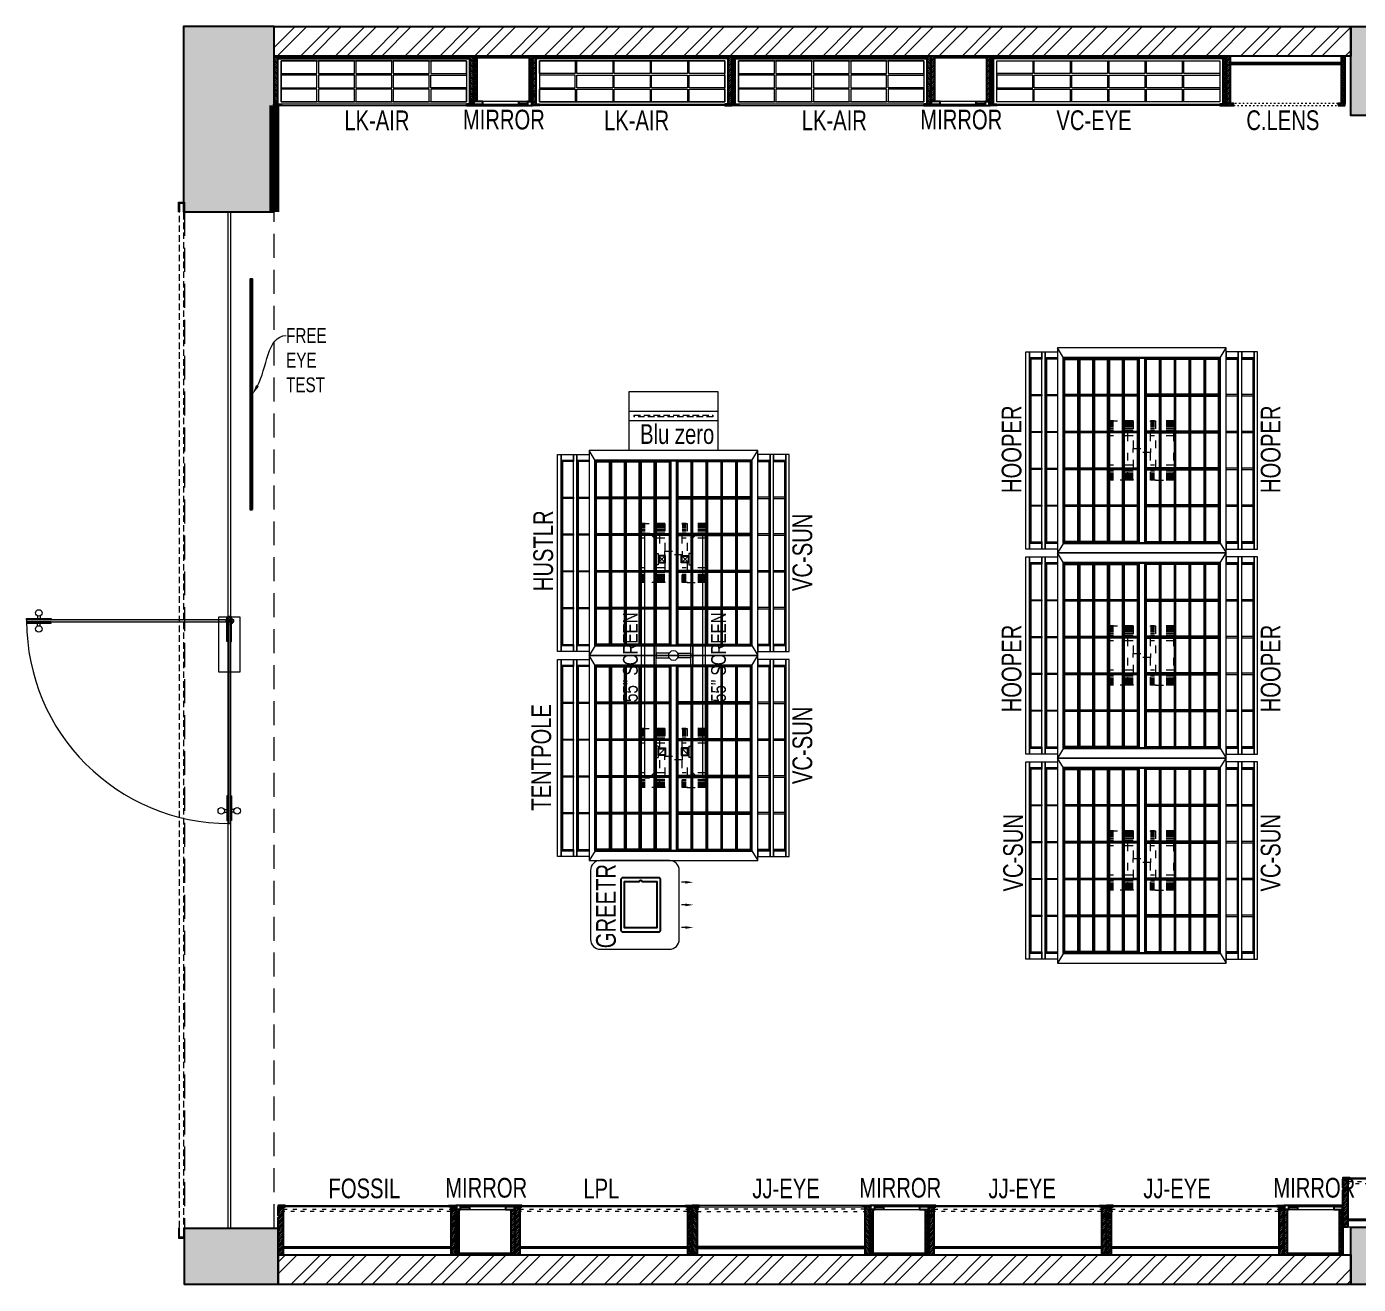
# Model space of a CAD drawing. Header units: feet. Extents: x 9573997 to 9587343, y -6771889 to -6765509.
# Drawn here: x 9573997 to 9580752, y -6771889 to -6765509 of the extents above; entities that cross this region are included whole.
import ezdxf
from ezdxf import colors
from ezdxf.entities.mleader import LeaderData, LeaderLine
from ezdxf.math import Vec2, Vec3

# ---------------------------------------------------------------- set-up
doc = ezdxf.new("R2010")
doc.units = ezdxf.units.FT
doc.header["$LTSCALE"] = 33
doc.header["$MEASUREMENT"] = 0
for name, pattern in [('ACAD_ISO03W100', [30, 12, -18]), ('D10_DASHED', [0.75, 0.5, -0.25]), ('DASHDOT2', [0.5, 0.25, -0.125, 0, -0.125]), ('HIDDEN', [9.525, 6.35, -3.175]), ('HIDDENX2', [0.75, 0.5, -0.25])]:
    doc.linetypes.add(name, pattern=pattern)
for name, color, linetype, lineweight in [('A-Glazing', 4, 'Continuous', 20), ('A-shutter', 8, 'Continuous', 18), ('A-WALL HATCH', 251, 'Continuous', 5), ('beam', 90, 'Continuous', 9), ('column hatch', 5, 'Continuous', 0), ('Glazing', 141, 'Continuous', 15), ('HIDDEN LINE', 177, 'Continuous', 0), ('LENS-DIM', 252, 'Continuous', 5), ('LENS-FURNITURE', 13, 'Continuous', 9), ('LENS-TEXT', 31, 'Continuous', 5), ('LENS_DIMENSION', 193, 'Continuous', 0), ('LENS_TEXT', 31, 'Continuous', 5), ('LK-EQPMT', 3, 'Continuous', 18), ('LK-FF&E FLOOR', 1, 'Continuous', 9), ('LK-FF&E WALL', 1, 'Continuous', 9), ('LK-IT', 3, 'Continuous', 18), ('LK-MIRROR', 133, 'Continuous', 13), ('LN-ELEVATION-1', 81, 'Continuous', 25), ('LN-ELEVATION-2', 103, 'Continuous', 20), ('LN-ELEVATION-3', 125, 'Continuous', 18), ('LN-ELEVATION-4', 145, 'Continuous', 13), ('LN-ELEVATION-5', 167, 'Continuous', 5), ('LN-HATCH', 251, 'Continuous', 0), ('PLANO-TXT', 252, 'Continuous', 5), ('rolling shutter', 1, 'Continuous', 5)]:
    doc.layers.add(name, color=color, linetype=linetype, lineweight=lineweight)
doc.layers.add('A-WALL', color=1, linetype='Continuous')
doc.layers.add('column', color=10, linetype='Continuous')
doc.styles.add('LK TXT', font='GILC____.TTF', dxfattribs={"height": 100})
doc.styles.get("Standard").update_dxf_attribs({"font": 'GILC____.TTF'})
pattern_1 = [(45, (4208834.247, 1706614.74), (-4.4901280605, 4.4901280605), [])]
pattern_2 = [(45, (4209134.247, 1706614.74), (-4.4901280605, 4.4901280605), [])]
pattern_3 = [(45, (7858558.917, 3503823.203), (-4.4901280605, 4.4901280605), [])]
pattern_4 = [(45, (3990327.2935, 1709214.6916), (-4.4901280605, 4.4901280605), [])]
pattern_5 = [(45, (7858054.0837, 3504049.203), (-4.4901280605, 4.4901280605), [])]

# ---------------------------------------------------------------- blocks, each defined once
blk = doc.blocks.new('*U48')
at = {"layer": 'A-shutter', "color": 5, "ltscale": 10}
for points in [[(41037660.4, -1561539.2), (41037660.4, -1561544.2), (41037615.4, -1561544.2), (41037615.4, -1561564.2), (41037660.4, -1561564.2), (41037660.4, -1561569.2), (41037610.4, -1561569.2), (41037610.4, -1561539.2)], [(41042815.4, -1561539.2), (41042815.4, -1561544.2), (41042860.4, -1561544.2), (41042860.4, -1561564.2), (41042815.4, -1561564.2), (41042815.4, -1561569.2), (41042865.4, -1561569.2), (41042865.4, -1561539.2)]]:
    blk.add_lwpolyline(points, close=True, dxfattribs=at)
at = {"layer": 'A-shutter', "color": 5, "linetype": 'HIDDENX2', "ltscale": 2}
blk.add_lwpolyline([(41037615.4, -1561544.2), (41037615.4, -1561564.2), (41042860.4, -1561564.2), (41042860.4, -1561544.2)], close=True, dxfattribs=at)
blk = doc.blocks.new('A$Cc8652d2b')
at = {"layer": 'A-WALL HATCH'}
h = blk.add_hatch(dxfattribs=at)
h.set_pattern_fill('ANSI32', color=256, scale=333)
h.set_pattern_definition([(45, (-4178442.68, 5460832.99), (-88.2999593, 88.2999593), []), (45, (-4178383.82, 5460832.99), (-88.2999593, 88.2999593), [])])
h.paths.add_polyline_path([(-12070, 150), (-6630, 150), (-6630, 0), (-12070, 0)])
h.paths.add_polyline_path([(-5980, 150), (-520, 150), (-520, 0), (-5980, 0)])
h.paths.add_polyline_path([(-150, 290), (0, 290), (0, 5960), (-150, 5960)])
h.paths.add_polyline_path([(-530, 6380), (-5990, 6380), (-5990, 6230), (-530, 6230)])
h.paths.add_polyline_path([(-6630, 6230), (-12090, 6230), (-12090, 6380), (-6630, 6380)])
at = {"layer": 'column hatch'}
h = blk.add_hatch(color=251, dxfattribs=at)
h.dxf.hatch_style = 1
h.paths.add_polyline_path([(-12090, 6380), (-12550, 6380), (-12550, 5440), (-12090, 5440)])
h.paths.add_polyline_path([(-12545, 285), (-12070, 285), (-12070, 0), (-12545, 0)])
h.paths.add_polyline_path([(-6630, 6380), (-5990, 6380), (-5990, 5930), (-6630, 5930)])
h.paths.add_polyline_path([(-6630, 290), (-5980, 290), (-5980, 0), (-6630, 0)])
h.paths.add_polyline_path([(-530, 6380), (0, 6380), (0, 5960), (-530, 5960)])
h.paths.add_polyline_path([(-520, 290), (0, 290), (0, 0), (-520, 0)])
at = {"layer": 'A-WALL'}
for points in [[(-6630, 6230), (-12090, 6230), (-12090, 6380), (-6630, 6380)], [(-12070, 150), (-6630, 150), (-6630, 0), (-12070, 0)]]:
    blk.add_lwpolyline(points, close=True, dxfattribs=at)
at = {"layer": 'beam', "linetype": 'HIDDEN', "ltscale": 0.58}
blk.add_lwpolyline([(-12090, 5440), (-12545, 5440), (-12545, 285), (-12090, 285)], close=True, dxfattribs=at)
at = {"layer": 'column'}
for points in [[(-12090, 6380), (-12550, 6380), (-12550, 5440), (-12090, 5440)], [(-6630, 6380), (-5990, 6380), (-5990, 5930), (-6630, 5930)], [(-12545, 285), (-12070, 285), (-12070, 0), (-12545, 0)], [(-6630, 290), (-5980, 290), (-5980, 0), (-6630, 0)]]:
    blk.add_lwpolyline(points, close=True, dxfattribs=at)
at = {"layer": 'rolling shutter', "color": 2, "xscale": -1, "rotation": 269.9999999999481}
blk.add_blockref('*U48', (1548994.2, -41037375.4), dxfattribs=at)
blk = doc.blocks.new('MIRROR')
at = {"layer": 'LN-HATCH', "ltscale": 0.5}
h = blk.add_hatch(dxfattribs=at)
h.set_pattern_fill('ANSI31', color=256, scale=2)
h.set_pattern_definition([(45, (4060433.7416, 1708720.787), (-4.4901280605, 4.4901280605), [])])
h.paths.add_polyline_path([(212.9, 101.3), (230.9, 101.3), (230.9, -127.7), (212.9, -127.7)])
h.paths.add_polyline_path([(230.9, 95.3), (494.9, 95.3), (494.9, 101.3), (230.9, 101.3)])
h.paths.add_polyline_path([(512.9, 101.3), (494.9, 101.3), (494.9, -127.7), (512.9, -127.7)])
at = {"layer": 'Defpoints'}
blk.add_lwpolyline([(512.9, 101.3), (212.9, 101.3), (212.9, -148.7), (512.9, -148.7)], close=True, dxfattribs=at)
at = {"layer": 'LN-ELEVATION-1'}
for points in [[(212.9, 101.3), (230.9, 101.3), (230.9, -127.7), (212.9, -127.7)], [(230.9, 95.3), (494.9, 95.3), (494.9, 101.3), (230.9, 101.3)], [(512.9, 101.3), (494.9, 101.3), (494.9, -127.7), (512.9, -127.7)], [(259.9, -141.7), (259.9, -127.7), (214.9, -127.7), (214.9, -148.7), (223.9, -148.7), (223.9, -147.2), (216.4, -147.2), (216.4, -141.7)], [(442.9, -141.7), (442.9, -127.7), (487.9, -127.7), (487.9, -148.7), (478.9, -148.7), (478.9, -147.2), (486.4, -147.2), (486.4, -141.7)], [(504.9, -148.7), (504.9, -147.2), (509.4, -147.2), (509.4, -129.2), (487.9, -129.2), (487.9, -127.7), (510.9, -127.7), (510.9, -148.7)]]:
    blk.add_lwpolyline(points, close=True, dxfattribs=at)
at = {"layer": 'LN-ELEVATION-2'}
blk.add_lwpolyline([(259.9, -141.7), (442.9, -141.7), (442.9, -127.7), (259.9, -127.7)], close=True, dxfattribs=at)
at = {"layer": 'LN-ELEVATION-2', "color": 4, "lineweight": 0}
blk.add_lwpolyline([(216.4, -141.7), (486.4, -141.7), (486.4, -147.2), (216.4, -147.2)], close=True, dxfattribs=at)
at = {"layer": 'LN-ELEVATION-4', "ltscale": 0.5}
blk.add_line((478.9, -148.7), (223.9, -148.7), dxfattribs=at)
blk = doc.blocks.new('JJ SH 900')
at = {"layer": 'LN-HATCH', "ltscale": 0.5}
h = blk.add_hatch(dxfattribs=at)
h.set_pattern_fill('ANSI31', color=256, scale=50)
h.paths.add_polyline_path([(-911.8, 0), (-911.8, -190), (-905.8, -190), (-905.8, -200), (-911.8, -200), (-911.8, -244), (-886.8, -244), (-886.8, 0)])
h = blk.add_hatch(dxfattribs=at)
h.set_pattern_fill('ANSI31', color=256, scale=2)
h.set_pattern_definition(pattern_1)
h.paths.add_polyline_path([(-11.8, 0), (-11.8, -190), (-17.8, -190), (-17.8, -200), (-11.8, -200), (-11.8, -244), (-36.8, -244), (-36.8, 0)])
h = blk.add_hatch(dxfattribs=at)
h.set_pattern_fill('ANSI31', color=256, scale=2)
h.set_pattern_definition(pattern_2)
h.paths.add_polyline_path([(-36.8, -40), (-886.8, -40), (-886.8, -34), (-36.8, -34)])
h = blk.add_hatch(dxfattribs=at)
h.set_pattern_fill('ANSI31', color=256, scale=2)
h.set_pattern_definition(pattern_2)
h.paths.add_polyline_path([(-876.8, -244), (-876.8, -250), (-911.8, -250), (-911.8, -244)])
h = blk.add_hatch(dxfattribs=at)
h.set_pattern_fill('ANSI31', color=256, scale=2)
h.set_pattern_definition(pattern_1)
h.paths.add_polyline_path([(-46.8, -244), (-46.8, -250), (-11.8, -250), (-11.8, -244)])
at = {"layer": 'LN-ELEVATION-1', "ltscale": 0.5}
for points in [[(-911.8, 0), (-911.8, -190), (-905.8, -190), (-905.8, -200), (-911.8, -200), (-911.8, -244), (-886.8, -244), (-886.8, 0)], [(-11.8, 0), (-11.8, -190), (-17.8, -190), (-17.8, -200), (-11.8, -200), (-11.8, -244), (-36.8, -244), (-36.8, 0)], [(-36.8, -40), (-886.8, -40), (-886.8, -34), (-36.8, -34)], [(-876.8, -244), (-876.8, -250), (-911.8, -250), (-911.8, -244)], [(-46.8, -244), (-46.8, -250), (-11.8, -250), (-11.8, -244)]]:
    blk.add_lwpolyline(points, close=True, dxfattribs=at)
at = {"layer": 'LN-ELEVATION-3', "ltscale": 0.5}
for p, q in [((-886.8, 0), (-36.8, 0)), ((-876.8, -244), (-46.8, -244)), ((-46.8, -250), (-876.8, -250))]:
    blk.add_line(p, q, dxfattribs=at)
at = {"layer": 'LN-ELEVATION-4', "linetype": 'ACAD_ISO03W100', "ltscale": 0.05}
blk.add_lwpolyline([(-886.8, -220), (-36.8, -220), (-36.8, -232), (-886.8, -232)], close=True, dxfattribs=at)
blk = doc.blocks.new('VC HD 1010')
at = {"layer": 'LN-HATCH', "ltscale": 0.5}
h = blk.add_hatch(dxfattribs=at)
h.set_pattern_fill('ANSI31', color=256, scale=2)
h.set_pattern_definition([(45, (3761554.586, 1795022.936), (-4.490128061, 4.490128061), [])])
h.paths.add_polyline_path([(-505.2, 24), (-505.2, -166), (-499.2, -166), (-499.2, -176), (-505.2, -176), (-505.2, -220), (-487.2, -220), (-487.2, 24)])
h = blk.add_hatch(dxfattribs=at)
h.set_pattern_fill('ANSI31', color=256, scale=2)
h.set_pattern_definition(pattern_3)
h.paths.add_polyline_path([(504.8, 24), (504.8, -166), (498.8, -166), (498.8, -176), (504.8, -176), (504.8, -220), (486.8, -220), (486.8, 24)])
h = blk.add_hatch(dxfattribs=at)
h.set_pattern_fill('ANSI31', color=256, scale=2)
h.set_pattern_definition([(45, (7858741.917, 3503823.203), (-4.4901280605, 4.4901280605), [])])
h.paths.add_polyline_path([(-470.2, -220), (-470.2, -226), (-505.2, -226), (-505.2, -220)])
h = blk.add_hatch(dxfattribs=at)
h.set_pattern_fill('ANSI31', color=256, scale=2)
h.set_pattern_definition(pattern_3)
h.paths.add_polyline_path([(476.8, -220), (476.8, -226), (511.8, -226), (511.8, -220)])
at = {"layer": 'LN-ELEVATION-1', "ltscale": 0.5}
for points in [[(-505.2, 24), (-505.2, -166), (-499.2, -166), (-499.2, -176), (-505.2, -176), (-505.2, -220), (-487.2, -220), (-487.2, 24)], [(486.8, 12), (-487.2, 12), (-487.2, 18), (486.8, 18)], [(504.8, 24), (504.8, -166), (498.8, -166), (498.8, -176), (504.8, -176), (504.8, -220), (486.8, -220), (486.8, 24)], [(-470.2, -220), (-470.2, -226), (-505.2, -226), (-505.2, -220)], [(469.8, -220), (469.8, -226), (504.8, -226), (504.8, -220)]]:
    blk.add_lwpolyline(points, close=True, dxfattribs=at)
at = {"layer": 'LN-ELEVATION-2', "ltscale": 0.5}
blk.add_lwpolyline([(470.2, 0), (-470.2, 0), (-470.2, -208), (470.2, -208)], close=True, dxfattribs=at)
at = {"layer": 'LN-ELEVATION-3', "ltscale": 0.5}
for p, q in [((-487.2, 24), (486.8, 24)), ((-470.2, -220), (469.8, -220)), ((469.8, -226), (-470.2, -226))]:
    blk.add_line(p, q, dxfattribs=at)
for points in [[(-470.2, 0), (-288.5, 0), (-288.5, -64), (-470.2, -64)], [(-280.5, 0), (-98.8, 0), (-98.8, -64), (-280.5, -64)], [(-90.8, 0), (90.8, 0), (90.8, -64), (-90.8, -64)], [(98.8, 0), (280.5, 0), (280.5, -64), (98.8, -64)], [(288.5, 0), (470.2, 0), (470.2, -64), (288.5, -64)], [(-470.2, -136), (-288.5, -136), (-288.5, -72), (-470.2, -72)], [(-280.5, -72), (-98.8, -72), (-98.8, -136), (-280.5, -136)], [(-90.8, -72), (90.8, -72), (90.8, -136), (-90.8, -136)], [(98.8, -72), (280.5, -72), (280.5, -136), (98.8, -136)], [(288.5, -72), (470.2, -72), (470.2, -136), (288.5, -136)], [(-470.2, -144), (-288.5, -144), (-288.5, -208), (-470.2, -208)], [(-280.5, -144), (-98.8, -144), (-98.8, -208), (-280.5, -208)], [(-90.8, -144), (90.8, -144), (90.8, -208), (-90.8, -208)], [(98.8, -144), (280.5, -144), (280.5, -208), (98.8, -208)], [(288.5, -144), (470.2, -144), (470.2, -208), (288.5, -208)]]:
    blk.add_lwpolyline(points, close=True, dxfattribs=at)
blk = doc.blocks.new('CLENS 600')
at = {"layer": 'LN-HATCH', "ltscale": 0.5}
h = blk.add_hatch(dxfattribs=at)
h.set_pattern_fill('ANSI31', color=256, scale=2)
h.set_pattern_definition(pattern_4)
h.paths.add_polyline_path([(-600, 0), (-582, 0), (-582, -240), (-600, -240)])
h = blk.add_hatch(dxfattribs=at)
h.set_pattern_fill('ANSI31', color=256, scale=2)
h.set_pattern_definition([(45, (3975657.573, 1709214.6916), (-4.490128061, 4.490128061), [])])
h.paths.add_polyline_path([(-18, 0), (0, 0), (0, -240), (-18, -240)])
h = blk.add_hatch(dxfattribs=at)
h.set_pattern_fill('ANSI31', color=256, scale=2)
h.set_pattern_definition([(45, (3990252.2935, 1709214.6916), (-4.4901280605, 4.4901280605), [])])
h.paths.add_polyline_path([(-582, -40), (-18, -40), (-18, -34), (-582, -34)])
h = blk.add_hatch(dxfattribs=at)
h.set_pattern_fill('ANSI31', color=256, scale=2)
h.set_pattern_definition(pattern_4)
h.paths.add_polyline_path([(-600, -250), (-565, -250), (-565, -240), (-600, -240)])
h = blk.add_hatch(dxfattribs=at)
h.set_pattern_fill('ANSI31', color=256, scale=2)
h.set_pattern_definition([(45, (3990177.2935, 1709214.6916), (-4.4901280605, 4.4901280605), [])])
h.paths.add_polyline_path([(-35, -250), (0, -250), (0, -240), (-35, -240)])
at = {"layer": 'HIDDEN LINE', "linetype": 'ACAD_ISO03W100', "ltscale": 0.02}
for p, q in [((-35, -240), (-565, -240)), ((-565, -250), (-35, -250))]:
    blk.add_line(p, q, dxfattribs=at)
at = {"layer": 'LN-ELEVATION-1', "ltscale": 0.5}
for points in [[(-600, 0), (-582, 0), (-582, -240), (-600, -240)], [(-18, 0), (0, 0), (0, -240), (-18, -240)], [(-582, -40), (-18, -40), (-18, -34), (-582, -34)], [(-600, -250), (-565, -250), (-565, -240), (-600, -240)], [(-35, -250), (0, -250), (0, -240), (-35, -240)]]:
    blk.add_lwpolyline(points, close=True, dxfattribs=at)
at = {"layer": 'LN-ELEVATION-4'}
blk.add_line((-18, 0), (-582, 0), dxfattribs=at)
blk = doc.blocks.new('ffgd')
at = {"layer": 'LN-ELEVATION-4', "linetype": 'ACAD_ISO03W100', "ltscale": 0.1}
blk.add_lwpolyline([(0, 47.3), (0, -41.5), (-20, -41.5), (-20, 47.3)], close=True, dxfattribs=at)
at = {"layer": 'LN-ELEVATION-5', "linetype": 'ACAD_ISO03W100', "ltscale": 0.1}
for p, q in [((-159.9, 165.7), (-159.9, 47.3)), ((-159.7, 165.7), (-159.7, 47.3)), ((-159.4, 165.7), (-159.4, 47.3)), ((-159, 165.7), (-159, 47.3)), ((-158.5, 165.7), (-158.5, 47.3)), ((-157.9, 165.7), (-157.9, 47.3)), ((-157.1, 165.7), (-157.1, 47.3)), ((-156.1, 165.7), (-156.1, 47.3)), ((-154.1, 165.7), (-154.1, 47.3)), ((-151.1, 165.7), (-151.1, 47.3)), ((-146.1, 165.7), (-146.1, 47.3)), ((-141.1, 165.7), (-141.1, 47.3)), ((-135.1, 165.7), (-135.1, 47.3)), ((-128.1, 165.7), (-128.1, 47.3)), ((-120.1, 165.7), (-120.1, 47.3)), ((-111.1, 165.7), (-111.1, 47.3)), ((-102.1, 165.7), (-102.1, 47.3)), ((-85, 165.7), (-85, 47.3)), ((65, 165.7), (65, 47.3)), ((82.1, 165.7), (82.1, 47.3)), ((91.1, 165.7), (91.1, 47.3)), ((100.1, 165.7), (100.1, 47.3)), ((108.1, 165.7), (108.1, 47.3)), ((115.1, 165.7), (115.1, 47.3)), ((121.1, 165.7), (121.1, 47.3)), ((126.1, 165.7), (126.1, 47.3)), ((131.1, 165.7), (131.1, 47.3)), ((134.1, 165.7), (134.1, 47.3)), ((136.1, 165.7), (136.1, 47.3)), ((137.1, 165.7), (137.1, 47.3)), ((137.9, 165.7), (137.9, 47.3)), ((138.5, 165.7), (138.5, 47.3)), ((139, 165.7), (139, 47.3)), ((139.4, 165.7), (139.4, 47.3)), ((139.7, 165.7), (139.7, 47.3)), ((139.9, 165.7), (139.9, 47.3)), ((-159.9, -41.5), (-159.9, -159.9)), ((-159.7, -41.5), (-159.7, -159.9)), ((-159.4, -41.5), (-159.4, -159.9)), ((-159, -41.5), (-159, -159.9)), ((-158.5, -41.5), (-158.5, -159.9)), ((-157.9, -41.5), (-157.9, -159.9)), ((-157.1, -41.5), (-157.1, -159.9)), ((-156.1, -41.5), (-156.1, -159.9)), ((-154.1, -41.5), (-154.1, -159.9)), ((-151.1, -41.5), (-151.1, -159.9)), ((-146.1, -41.5), (-146.1, -159.9)), ((-141.1, -41.5), (-141.1, -159.9)), ((-135.1, -41.5), (-135.1, -159.9)), ((-128.1, -41.5), (-128.1, -159.9)), ((-120.1, -41.5), (-120.1, -159.9)), ((-111.1, -41.5), (-111.1, -159.9)), ((-102.1, -41.5), (-102.1, -159.9)), ((-85, -41.5), (-85, -159.9)), ((65, -41.5), (65, -159.9)), ((82.1, -41.5), (82.1, -159.9)), ((91.1, -41.5), (91.1, -159.9)), ((100.1, -41.5), (100.1, -159.9)), ((108.1, -41.5), (108.1, -159.9)), ((115.1, -41.5), (115.1, -159.9)), ((121.1, -41.5), (121.1, -159.9)), ((126.1, -41.5), (126.1, -159.9)), ((131.1, -41.5), (131.1, -159.9)), ((134.1, -41.5), (134.1, -159.9)), ((136.1, -41.5), (136.1, -159.9)), ((137.1, -41.5), (137.1, -159.9)), ((137.9, -41.5), (137.9, -159.9)), ((138.5, -41.5), (138.5, -159.9)), ((139, -41.5), (139, -159.9)), ((139.4, -41.5), (139.4, -159.9)), ((139.7, -41.5), (139.7, -159.9)), ((139.9, -41.5), (139.9, -159.9))]:
    blk.add_line(p, q, dxfattribs=at)
for points in [[(140, 73), (140, 165.7), (-160, 165.7), (-160, 73)], [(140, -67.1), (140, -159.9), (-160, -159.9), (-160, -67.1)]]:
    blk.add_lwpolyline(points, dxfattribs=at)
for points in [[(140, 73), (140, 47.3), (-160, 47.3), (-160, 73)], [(140, -41.5), (140, -67.1), (-160, -67.1), (-160, -41.5)]]:
    blk.add_lwpolyline(points, close=True, dxfattribs=at)
blk = doc.blocks.new('EURO 1040 x 1175')
at = {"layer": 'LN-ELEVATION-1'}
for points in [[(-470, -327.4), (470, -327.4), (470, 467.6), (-470, 467.6)], [(-470, 85.1), (470, 85.1), (470, 467.6), (-470, 467.6)], [(-283.2, 85.1), (-277.2, 85.1), (-277.2, 467.6), (-283.2, 467.6)], [(-96.4, 85.1), (-90.4, 85.1), (-90.4, 467.6), (-96.4, 467.6)], [(90.4, 85.1), (96.4, 85.1), (96.4, 467.6), (90.4, 467.6)], [(277.2, 85.1), (283.2, 85.1), (283.2, 467.6), (277.2, 467.6)], [(-470, 386.6), (-283.2, 386.6), (-283.2, 392.6), (-470, 392.6)], [(-277.2, 386.6), (-96.4, 386.6), (-96.4, 392.6), (-277.2, 392.6)], [(-90.4, 386.6), (90.4, 386.6), (90.4, 392.6), (-90.4, 392.6)], [(96.4, 386.6), (277.2, 386.6), (277.2, 392.6), (96.4, 392.6)], [(283.2, 386.6), (470, 386.6), (470, 392.6), (283.2, 392.6)], [(-470, 311.2), (-283.2, 311.2), (-283.2, 317.2), (-470, 317.2)], [(-277.2, 311.2), (-96.4, 311.2), (-96.4, 317.2), (-277.2, 317.2)], [(-90.4, 311.2), (90.4, 311.2), (90.4, 317.2), (-90.4, 317.2)], [(96.4, 311.2), (277.2, 311.2), (277.2, 317.2), (96.4, 317.2)], [(283.2, 311.2), (470, 311.2), (470, 317.2), (283.2, 317.2)], [(-470, 235.8), (-283.2, 235.8), (-283.2, 241.8), (-470, 241.8)], [(-277.2, 235.8), (-96.4, 235.8), (-96.4, 241.8), (-277.2, 241.8)], [(-90.4, 235.8), (90.4, 235.8), (90.4, 241.8), (-90.4, 241.8)], [(96.4, 235.8), (277.2, 235.8), (277.2, 241.8), (96.4, 241.8)], [(283.2, 235.8), (470, 235.8), (470, 241.8), (283.2, 241.8)], [(-470, 160.4), (-283.2, 160.4), (-283.2, 166.4), (-470, 166.4)], [(-277.2, 160.4), (-96.4, 160.4), (-96.4, 166.4), (-277.2, 166.4)], [(-90.4, 160.4), (90.4, 160.4), (90.4, 166.4), (-90.4, 166.4)], [(96.4, 160.4), (277.2, 160.4), (277.2, 166.4), (96.4, 166.4)], [(283.2, 160.4), (470, 160.4), (470, 166.4), (283.2, 166.4)], [(-470, 85.1), (470, 85.1), (470, 55.1), (-470, 55.1)], [(-470, 55.1), (470, 55.1), (470, -327.4), (-470, -327.4)], [(-283.2, 55.1), (-277.2, 55.1), (-277.2, -327.4), (-283.2, -327.4)], [(-96.4, 55.1), (-90.4, 55.1), (-90.4, -327.4), (-96.4, -327.4)], [(90.4, 55.1), (96.4, 55.1), (96.4, -327.4), (90.4, -327.4)], [(277.2, 55.1), (283.2, 55.1), (283.2, -327.4), (277.2, -327.4)], [(-470, -20.3), (-283.2, -20.3), (-283.2, -26.3), (-470, -26.3)], [(-277.2, -20.3), (-96.4, -20.3), (-96.4, -26.3), (-277.2, -26.3)], [(-90.4, -20.3), (90.4, -20.3), (90.4, -26.3), (-90.4, -26.3)], [(96.4, -20.3), (277.2, -20.3), (277.2, -26.3), (96.4, -26.3)], [(283.2, -20.3), (470, -20.3), (470, -26.3), (283.2, -26.3)], [(-470, -95.7), (-283.2, -95.7), (-283.2, -101.7), (-470, -101.7)], [(-277.2, -95.7), (-96.4, -95.7), (-96.4, -101.7), (-277.2, -101.7)], [(-90.4, -95.7), (90.4, -95.7), (90.4, -101.7), (-90.4, -101.7)], [(96.4, -95.7), (277.2, -95.7), (277.2, -101.7), (96.4, -101.7)], [(283.2, -95.7), (470, -95.7), (470, -101.7), (283.2, -101.7)], [(-470, -171.1), (-283.2, -171.1), (-283.2, -177.1), (-470, -177.1)], [(-277.2, -171.1), (-96.4, -171.1), (-96.4, -177.1), (-277.2, -177.1)], [(-90.4, -171.1), (90.4, -171.1), (90.4, -177.1), (-90.4, -177.1)], [(96.4, -171.1), (277.2, -171.1), (277.2, -177.1), (96.4, -177.1)], [(283.2, -171.1), (470, -171.1), (470, -177.1), (283.2, -177.1)], [(-470, -246.4), (-283.2, -246.4), (-283.2, -252.4), (-470, -252.4)], [(-277.2, -246.4), (-96.4, -246.4), (-96.4, -252.4), (-277.2, -252.4)], [(-90.4, -246.4), (90.4, -246.4), (90.4, -252.4), (-90.4, -252.4)], [(96.4, -246.4), (277.2, -246.4), (277.2, -252.4), (96.4, -252.4)], [(283.2, -246.4), (470, -246.4), (470, -252.4), (283.2, -252.4)]]:
    blk.add_lwpolyline(points, close=True, dxfattribs=at)
for points in [[(-283.2, 461.6), (-464, 461.6), (-464, 317.2)], [(-96.4, 461.6), (-277.2, 461.6)], [(90.4, 461.6), (-90.4, 461.6)], [(277.2, 461.6), (96.4, 461.6)], [(464, 317.2), (464, 461.6), (283.2, 461.6)], [(-464, 311.2), (-464, 241.8)], [(464, 241.8), (464, 311.2)], [(-464, 235.8), (-464, 166.4)], [(464, 166.4), (464, 235.8)], [(-464, 160.4), (-464, 91.1), (-283.2, 91.1)], [(283.2, 91.1), (464, 91.1), (464, 160.4)], [(-277.2, 91.1), (-96.4, 91.1)], [(-90.4, 91.1), (90.4, 91.1)], [(96.4, 91.1), (277.2, 91.1)], [(-464, -20.3), (-464, 49.1), (-283.2, 49.1)], [(-277.2, 49.1), (-96.4, 49.1)], [(-90.4, 49.1), (90.4, 49.1)], [(96.4, 49.1), (277.2, 49.1)], [(283.2, 49.1), (464, 49.1), (464, -20.3)], [(-464, -95.7), (-464, -26.3)], [(464, -26.3), (464, -95.7)], [(-464, -171.1), (-464, -101.7)], [(464, -101.7), (464, -171.1)], [(-283.2, -321.4), (-464, -321.4), (-464, -177.1)], [(464, -177.1), (464, -321.4), (283.2, -321.4)], [(-96.4, -321.4), (-277.2, -321.4)], [(90.4, -321.4), (-90.4, -321.4)], [(277.2, -321.4), (96.4, -321.4)]]:
    blk.add_lwpolyline(points, dxfattribs=at)
at = {"layer": 'LN-ELEVATION-2'}
blk.add_lwpolyline([(-520, -357.4), (520, -357.4), (520, 497.6), (-520, 497.6)], close=True, dxfattribs=at)
for points in [[(-470, 467.6), (-520, 497.6)], [(470, 467.6), (520, 497.6)], [(-470, -327.4), (-520, -357.4)], [(470, -327.4), (520, -357.4)]]:
    blk.add_lwpolyline(points, dxfattribs=at)
at = {"layer": 'LN-ELEVATION-3'}
for points in [[(-500, 559.6), (500, 559.6), (500, 577.6), (-500, 577.6)], [(-500, 497.6), (-470, 497.6), (-470, 559.6), (-500, 559.6)], [(470, 497.6), (500, 497.6), (500, 559.6), (470, 559.6)], [(-500, -357.4), (-470, -357.4), (-470, -419.4), (-500, -419.4)], [(470, -357.4), (500, -357.4), (500, -419.4), (470, -419.4)], [(-500, -419.4), (500, -419.4), (500, -437.4), (-500, -437.4)]]:
    blk.add_lwpolyline(points, close=True, dxfattribs=at)
at = {"layer": 'LN-ELEVATION-4'}
for points in [[(-500, 639.6), (500, 639.6), (500, 657.6), (-500, 657.6)], [(-500, 577.6), (-470, 577.6), (-470, 639.6), (-500, 639.6)], [(470, 577.6), (500, 577.6), (500, 639.6), (470, 639.6)], [(-470, 497.6), (-464, 497.6), (-464, 559.6), (-470, 559.6)], [(-464, 553.6), (-283.2, 553.6), (-283.2, 559.6), (-464, 559.6)], [(-283.2, 497.6), (-277.2, 497.6), (-277.2, 559.6), (-283.2, 559.6)], [(-277.2, 553.6), (-96.4, 553.6), (-96.4, 559.6), (-277.2, 559.6)], [(-96.4, 497.6), (-90.4, 497.6), (-90.4, 559.6), (-96.4, 559.6)], [(-90.4, 553.6), (90.4, 553.6), (90.4, 559.6), (-90.4, 559.6)], [(90.4, 497.6), (96.4, 497.6), (96.4, 559.6), (90.4, 559.6)], [(96.4, 553.6), (277.2, 553.6), (277.2, 559.6), (96.4, 559.6)], [(277.2, 497.6), (283.2, 497.6), (283.2, 559.6), (277.2, 559.6)], [(283.2, 553.6), (464, 553.6), (464, 559.6), (283.2, 559.6)], [(464, 497.6), (470, 497.6), (470, 559.6), (464, 559.6)], [(-470, -357.4), (-464, -357.4), (-464, -419.4), (-470, -419.4)], [(-283.2, -357.4), (-277.2, -357.4), (-277.2, -419.4), (-283.2, -419.4)], [(-96.4, -357.4), (-90.4, -357.4), (-90.4, -419.4), (-96.4, -419.4)], [(90.4, -357.4), (96.4, -357.4), (96.4, -419.4), (90.4, -419.4)], [(277.2, -357.4), (283.2, -357.4), (283.2, -419.4), (277.2, -419.4)], [(464, -357.4), (470, -357.4), (470, -419.4), (464, -419.4)], [(-500, -437.4), (-470, -437.4), (-470, -499.4), (-500, -499.4)], [(-464, -413.4), (-283.2, -413.4), (-283.2, -419.4), (-464, -419.4)], [(-277.2, -413.4), (-96.4, -413.4), (-96.4, -419.4), (-277.2, -419.4)], [(-90.4, -413.4), (90.4, -413.4), (90.4, -419.4), (-90.4, -419.4)], [(96.4, -413.4), (277.2, -413.4), (277.2, -419.4), (96.4, -419.4)], [(283.2, -413.4), (464, -413.4), (464, -419.4), (283.2, -419.4)], [(470, -437.4), (500, -437.4), (500, -499.4), (470, -499.4)], [(-500, -499.4), (500, -499.4), (500, -517.4), (-500, -517.4)]]:
    blk.add_lwpolyline(points, close=True, dxfattribs=at)
at = {"layer": 'LN-ELEVATION-5'}
for points in [[(-470, 577.6), (-464, 577.6), (-464, 639.6), (-470, 639.6)], [(-464, 633.6), (-283.2, 633.6), (-283.2, 639.6), (-464, 639.6)], [(-283.2, 577.6), (-277.2, 577.6), (-277.2, 639.6), (-283.2, 639.6)], [(-277.2, 633.6), (-96.4, 633.6), (-96.4, 639.6), (-277.2, 639.6)], [(-96.4, 577.6), (-90.4, 577.6), (-90.4, 639.6), (-96.4, 639.6)], [(-90.4, 633.6), (90.4, 633.6), (90.4, 639.6), (-90.4, 639.6)], [(90.4, 577.6), (96.4, 577.6), (96.4, 639.6), (90.4, 639.6)], [(96.4, 633.6), (277.2, 633.6), (277.2, 639.6), (96.4, 639.6)], [(277.2, 577.6), (283.2, 577.6), (283.2, 639.6), (277.2, 639.6)], [(283.2, 633.6), (464, 633.6), (464, 639.6), (283.2, 639.6)], [(464, 577.6), (470, 577.6), (470, 639.6), (464, 639.6)], [(-470, -437.4), (-464, -437.4), (-464, -499.4), (-470, -499.4)], [(-283.2, -437.4), (-277.2, -437.4), (-277.2, -499.4), (-283.2, -499.4)], [(-96.4, -437.4), (-90.4, -437.4), (-90.4, -499.4), (-96.4, -499.4)], [(90.4, -437.4), (96.4, -437.4), (96.4, -499.4), (90.4, -499.4)], [(277.2, -437.4), (283.2, -437.4), (283.2, -499.4), (277.2, -499.4)], [(464, -437.4), (470, -437.4), (470, -499.4), (464, -499.4)], [(-464, -493.4), (-283.2, -493.4), (-283.2, -499.4), (-464, -499.4)], [(-277.2, -493.4), (-96.4, -493.4), (-96.4, -499.4), (-277.2, -499.4)], [(-90.4, -493.4), (90.4, -493.4), (90.4, -499.4), (-90.4, -499.4)], [(96.4, -493.4), (277.2, -493.4), (277.2, -499.4), (96.4, -499.4)], [(283.2, -493.4), (464, -493.4), (464, -499.4), (283.2, -499.4)]]:
    blk.add_lwpolyline(points, close=True, dxfattribs=at)
at = {"layer": 'LENS-DIM'}
blk.add_blockref('ffgd', (10, 67.1), dxfattribs=at)
blk = doc.blocks.new('VC HD 1200')
at = {"layer": 'LN-HATCH', "ltscale": 0.5}
h = blk.add_hatch(dxfattribs=at)
h.set_pattern_fill('ANSI31', color=256, scale=2)
h.set_pattern_definition([(45, (3760859.753, 1795248.936), (-4.490128061, 4.490128061), [])])
h.paths.add_polyline_path([(-1200, 250), (-1200, 60), (-1194, 60), (-1194, 50), (-1200, 50), (-1200, 6), (-1182, 6), (-1182, 250)])
h = blk.add_hatch(dxfattribs=at)
h.set_pattern_fill('ANSI31', color=256, scale=2)
h.set_pattern_definition(pattern_5)
h.paths.add_polyline_path([(0, 250), (0, 60), (-6, 60), (-6, 50), (0, 50), (0, 6), (-18, 6), (-18, 250)])
h = blk.add_hatch(dxfattribs=at)
h.set_pattern_fill('ANSI31', color=256, scale=2)
h.set_pattern_definition([(45, (7858047.0837, 3504049.203), (-4.4901280605, 4.4901280605), [])])
h.paths.add_polyline_path([(-1165, 6), (-1165, 0), (-1200, 0), (-1200, 6)])
h = blk.add_hatch(dxfattribs=at)
h.set_pattern_fill('ANSI31', color=256, scale=2)
h.set_pattern_definition(pattern_5)
h.paths.add_polyline_path([(-28, 6), (-28, 0), (0, 0), (0, 6)])
at = {"layer": 'LN-ELEVATION-1', "ltscale": 0.5}
for points in [[(-1200, 250), (-1200, 60), (-1194, 60), (-1194, 50), (-1200, 50), (-1200, 6), (-1182, 6), (-1182, 250)], [(-18, 238), (-1182, 238), (-1182, 244), (-18, 244)], [(0, 250), (0, 60), (-6, 60), (-6, 50), (0, 50), (0, 6), (-18, 6), (-18, 250)], [(-1165, 6), (-1165, 0), (-1200, 0), (-1200, 6)], [(-35, 6), (-35, 0), (0, 0), (0, 6)]]:
    blk.add_lwpolyline(points, close=True, dxfattribs=at)
at = {"layer": 'LN-ELEVATION-3', "ltscale": 0.5}
for p, q in [((-1182, 250), (-18, 250)), ((-1165, 6), (-35, 6)), ((-35, 0), (-1165, 0))]:
    blk.add_line(p, q, dxfattribs=at)
for points in [[(-1165, 226), (-35, 226), (-35, 18), (-1165, 18)], [(-1165, 226), (-983.3, 226), (-983.3, 162), (-1165, 162)], [(-975.3, 226), (-793.7, 226), (-793.7, 162), (-975.3, 162)], [(-785.7, 226), (-604, 226), (-604, 162), (-785.7, 162)], [(-596, 226), (-414.3, 226), (-414.3, 162), (-596, 162)], [(-406.3, 226), (-224.7, 226), (-224.7, 162), (-406.3, 162)], [(-216.7, 226), (-35, 226), (-35, 162), (-216.7, 162)], [(-1165, 90), (-983.3, 90), (-983.3, 154), (-1165, 154)], [(-975.3, 154), (-793.7, 154), (-793.7, 90), (-975.3, 90)], [(-785.7, 154), (-604, 154), (-604, 90), (-785.7, 90)], [(-596, 154), (-414.3, 154), (-414.3, 90), (-596, 90)], [(-406.3, 154), (-224.7, 154), (-224.7, 90), (-406.3, 90)], [(-216.7, 154), (-35, 154), (-35, 90), (-216.7, 90)], [(-1165, 82), (-983.3, 82), (-983.3, 18), (-1165, 18)], [(-975.3, 82), (-793.7, 82), (-793.7, 18), (-975.3, 18)], [(-785.7, 82), (-604, 82), (-604, 18), (-785.7, 18)], [(-596, 82), (-414.3, 82), (-414.3, 18), (-596, 18)], [(-406.3, 82), (-224.7, 82), (-224.7, 18), (-406.3, 18)], [(-216.7, 82), (-35, 82), (-35, 18), (-216.7, 18)]]:
    blk.add_lwpolyline(points, close=True, dxfattribs=at)
blk = doc.blocks.new('55INCH')
at = {"layer": 'LK-EQPMT', "ltscale": 12}
for p, q in [((2111558.8, 1135690.5), (2111583.2, 1135690.5)), ((2111583.2, 1135690.5), (2111607.7, 1135666)), ((2111607.7, 1134473.9), (2111607.7, 1135666)), ((2111607.7, 1135587.9), (2111627.2, 1135587.9)), ((2111627.2, 1135587.9), (2111627.2, 1135529.3)), ((2111627.2, 1135529.3), (2111607.7, 1135529.3)), ((2111627.2, 1134610.6), (2111607.7, 1134610.6)), ((2111627.2, 1134610.6), (2111627.2, 1134552)), ((2111607.7, 1134552), (2111627.2, 1134552)), ((2111558.8, 1134449.5), (2111583.2, 1134449.5)), ((2111583.2, 1134449.5), (2111607.7, 1134473.9))]:
    blk.add_line(p, q, dxfattribs=at)
at = {"layer": 'LK-EQPMT'}
for p, q in [((2111661.6, 1135543.3), (2111631, 1135573.9)), ((2111661.6, 1135573.9), (2111631, 1135543.3)), ((2111661.6, 1134597.1), (2111631, 1134566.5))]:
    blk.add_line(p, q, dxfattribs=at)
at = {"layer": 'LK-EQPMT', "ltscale": 12}
blk.add_lwpolyline([(2111542.6, 1135690.5), (2111558.8, 1135690.5), (2111558.8, 1134449.5), (2111542.6, 1134449.5)], close=True, dxfattribs=at)
at = {"layer": 'LK-EQPMT'}
for points in [[(2111627.2, 1135577.7), (2111627.2, 1135539.5), (2111665.4, 1135539.5), (2111665.4, 1135577.7)], [(2111631, 1135573.9), (2111631, 1135543.3), (2111661.6, 1135543.3), (2111661.6, 1135573.9)], [(2111627.2, 1134562.7), (2111627.2, 1134600.9), (2111665.4, 1134600.9), (2111665.4, 1134562.7)], [(2111631, 1134566.5), (2111631, 1134597.1), (2111661.6, 1134597.1), (2111661.6, 1134566.5)]]:
    blk.add_lwpolyline(points, close=True, dxfattribs=at)
blk = doc.blocks.new('Entrance Door')
at = {"layer": 'Glazing', "ltscale": 111}
blk.add_hatch(color=256, dxfattribs=at).paths.add_polyline_path([(18, -34.8), (18, -1235), (30, -1235), (30, -34.8)])
at = {"layer": 'Glazing'}
for p, q in [((30, -54.2), (18, -66.2)), ((1117.8, -31.3), (1117.8, -54.3)), ((1117.8, -89.2), (1117.8, -66.3)), ((1132.8, -31.3), (1132.8, -54.3)), ((1132.8, -89.2), (1132.8, -66.3))]:
    blk.add_line(p, q, dxfattribs=at)
at = {"layer": 'Glazing', "ltscale": 44}
for p, q in [((-4.9, -1156.3), (18, -1156.3)), ((52.9, -1156.3), (30, -1156.3)), ((-4.9, -1171.3), (18, -1171.3)), ((52.9, -1171.3), (30, -1171.3))]:
    blk.add_line(p, q, dxfattribs=at)
at = {"layer": 'Glazing'}
for points in [[(320, -120.5), (0, -120.5), (0, 0), (320, 0)], [(0, -54.2), (142.5, -54.2), (142.5, -46.8), (0, -46.8)], [(0, -66.2), (142.5, -66.2), (142.5, -73.7), (0, -73.7)], [(1180.8, -54.3), (1038.3, -54.3), (1038.3, -46.8), (1180.8, -46.8)], [(1180.8, -66.3), (1038.3, -66.3), (1038.3, -73.8), (1180.8, -73.8)]]:
    blk.add_lwpolyline(points, close=True, dxfattribs=at)
at = {"layer": 'Glazing', "ltscale": 222}
blk.add_lwpolyline([(-1.5, -66.2), (1198.8, -66.2), (1198.8, -54.2), (-1.5, -54.2)], close=True, dxfattribs=at)
at = {"layer": 'Glazing', "ltscale": 111}
blk.add_lwpolyline([(18, -34.8), (18, -1235), (30, -1235), (30, -34.8)], close=True, dxfattribs=at)
at = {"layer": 'Glazing', "ltscale": 44}
for points in [[(18, -1092.5), (18, -1235), (10.5, -1235), (10.5, -1092.5)], [(30, -1092.5), (30, -1235), (37.5, -1235), (37.5, -1092.5)]]:
    blk.add_lwpolyline(points, close=True, dxfattribs=at)
at = {"layer": 'Glazing'}
for centre, radius in [((1125.3, -13.9), 19), ((24, -58.7), 19.8), ((1125.3, -106.6), 19)]:
    blk.add_circle(centre, radius, dxfattribs=at)
at = {"layer": 'Glazing', "ltscale": 44}
for centre in [(-22.4, -1163.8), (70.4, -1163.8)]:
    blk.add_circle(centre, 19, dxfattribs=at)
at = {"layer": 'Glazing', "ltscale": 222}
blk.add_arc((24, -60.2), 1174.8, 270, 359.99955, dxfattribs=at)
blk = doc.blocks.new('GREETR 450x450')
at = {"layer": 'LN-ELEVATION-1', "linetype": 'ByBlock', "lineweight": -2}
for p, q in [((481.3, 339.7), (461, 339.7)), ((481.3, 225), (461, 225)), ((481.3, 110.3), (461, 110.3))]:
    blk.add_line(p, q, dxfattribs=at)
at = {"layer": 'LN-ELEVATION-1'}
for points in [[(355.5, 98.3), (355.5, 352.3, 0.414214), (345.5, 362.3), (163.5, 362.3, 0.414214), (153.5, 352.3), (153.5, 98.3, 0.414214), (163.5, 88.3), (345.5, 88.3, 0.414214)], [(264, 342.8), (336.5, 342.8), (336.5, 107.8), (172.5, 107.8), (172.5, 342.8), (245, 342.8, 0.327538), (246.9, 344.2, -0.733799), (262.1, 344.2, 0.327538)]]:
    blk.add_lwpolyline(points, format="xyb", close=True, dxfattribs=at)
at = {"layer": 'LN-ELEVATION-1', "linetype": 'ByBlock', "lineweight": -2}
for points in [[(481.3, 346.4), (481.3, 333.1), (521.3, 339.7)], [(481.3, 231.7), (481.3, 218.3), (521.3, 225)], [(481.3, 116.9), (481.3, 103.6), (521.3, 110.3)]]:
    blk.add_solid(points, dxfattribs=at)
at = {"layer": 'LN-ELEVATION-2'}
blk.add_lwpolyline([(50, 0), (400, 0, 0.414214), (450, 50), (450, 400, 0.414214), (400, 450), (50, 450, 0.414214), (0, 400), (0, 50, 0.414214)], format="xyb", close=True, dxfattribs=at)
at = {"layer": 'LENS-TEXT', "color": 0, "linetype": 'Continuous', "ltscale": 3, "insert": (78.9, 218.7), "char_height": 100, "attachment_point": 5, "rotation": 90, "style": 'LK TXT'}
blk.add_mtext_dynamic_manual_height_columns('GREETR', width=353.056, gutter_width=0.5, heights=[0], dxfattribs=at)
blk = doc.blocks.new('BLUE ZERO')
at = {"layer": 'LENS-FURNITURE', "ltscale": 0.5}
for points in [[(86206.7, 120883.4), (86206.7, 120433.4), (85906.7, 120433.4), (85906.7, 120883.4)], [(86106.7, 120883.4), (86106.7, 120433.4), (86056.7, 120433.4), (86056.7, 120883.4)]]:
    blk.add_lwpolyline(points, close=True, dxfattribs=at)
at = {"layer": 'LENS-FURNITURE', "linetype": 'D10_DASHED', "ltscale": 2}
blk.add_lwpolyline([(86085.7, 120858.4), (86085.7, 120458.4), (86077.7, 120458.4), (86077.7, 120858.4)], close=True, dxfattribs=at)

msp = doc.modelspace()

# ---------------------------------------------------------------- linework, layer by layer
msp.add_lwpolyline([(9575143.4, -6767957.7), (9575143.4, -6766789.7), (9575131.4, -6766789.7), (9575131.4, -6767957.7)], close=True)
at = {"layer": 'A-Glazing'}
msp.add_lwpolyline([(9575031.9, -6766448.7), (9575031.9, -6771603.7), (9575019.9, -6771603.7), (9575019.9, -6766448.7)], close=True, dxfattribs=at)
at = {"layer": 'LK-IT', "color": 1, "linetype": 'DASHDOT2', "ltscale": 3}
msp.add_line((9577522.6, -6768698.7), (9577033.6, -6768698.7), dxfattribs=at)
at = {"layer": 'LK-IT'}
for points in [[(9577180.7, -6768648.7), (9577180.7, -6768748.7), (9577190.7, -6768748.7), (9577190.7, -6768648.7)], [(9577375.5, -6768648.7), (9577375.5, -6768748.7), (9577365.5, -6768748.7), (9577365.5, -6768648.7)]]:
    msp.add_lwpolyline(points, close=True, dxfattribs=at)
for points in [[(9577256.5, -6768686.2), (9577190.7, -6768686.2), (9577190.7, -6768711.2), (9577256.5, -6768711.2, -0.267949), (9577256.5, -6768686.2, 1)], [(9577299.8, -6768686.2), (9577365.5, -6768686.2), (9577365.5, -6768711.2), (9577299.8, -6768711.2, 0.267949), (9577299.8, -6768686.2, -1)]]:
    msp.add_lwpolyline(points, format="xyb", dxfattribs=at)
at = {"layer": 'LK-IT', "color": 1}
msp.add_circle((9577278.1, -6768698.7), 25, dxfattribs=at)
at = {"layer": 'LK-MIRROR', "linetype": 'ACAD_ISO03W100', "ltscale": 0.05, "const_width": 50}
msp.add_lwpolyline([(9575253.4, -6766448.7), (9575253.4, -6765908.7)], dxfattribs=at)

# ---------------------------------------------------------------- block references
at = {"layer": 'A-Glazing', "xscale": 0.874840470249898, "yscale": 0.874840470249898, "zscale": 0.874840470249898, "rotation": 270.000011089508}
msp.add_blockref('Entrance Door', (9575077.9, -6768502.5), dxfattribs=at)
at = {"layer": 'LENS_DIMENSION'}
msp.add_blockref('A$Cc8652d2b', (9587343.4, -6771888.7), dxfattribs=at)
at = {"layer": 'LK-FF&E FLOOR'}
for name, p, rotation in [('EURO 1040 x 1175', (9579583, -6767658.7), 269.9999999999999), ('BLUE ZERO', (9697936.5, -6853565.4), 90), ('EURO 1040 x 1175', (9577208, -6768178.7), 269.9999999999999), ('EURO 1040 x 1175', (9579583, -6768698.7), 269.9999999999999), ('EURO 1040 x 1175', (9577208, -6769218.7), 269.9999999999999), ('EURO 1040 x 1175', (9579583, -6769738.7), 269.9999999999999)]:
    msp.add_blockref(name, p, dxfattribs=dict(at, rotation=rotation))
msp.add_blockref('GREETR 450x450', (9576857.3, -6770188.7), dxfattribs=at)
at = {"layer": 'LK-FF&E WALL', "xscale": -1}
for p in [(9575758.3, -6765682.7), (9578078.3, -6765682.7)]:
    msp.add_blockref('VC HD 1010', p, dxfattribs=at)
at = {"layer": 'LK-FF&E WALL'}
for name, p in [('MIRROR', (9576050.5, -6765760)), ('VC HD 1010', (9577068.6, -6765682.7)), ('MIRROR', (9578370.5, -6765760)), ('VC HD 1200', (9580083.4, -6765908.7)), ('CLENS 600', (9580683.4, -6765658.7))]:
    msp.add_blockref(name, p, dxfattribs=at)
at = {"layer": 'LK-FF&E WALL', "rotation": 180}
for name, p in [('JJ SH 900', (9580661.6, -6771598.7)), ('JJ SH 900', (9575261.6, -6771738.7)), ('MIRROR', (9576686.4, -6771637.4)), ('JJ SH 900', (9576461.6, -6771738.7)), ('MIRROR', (9578786.4, -6771637.4)), ('JJ SH 900', (9578561.6, -6771738.7)), ('JJ SH 900', (9579461.6, -6771738.7)), ('MIRROR', (9580886.4, -6771637.4))]:
    msp.add_blockref(name, p, dxfattribs=at)
at = {"layer": 'LK-FF&E WALL', "xscale": -1, "rotation": 180}
msp.add_blockref('JJ SH 900', (9578285.2, -6771738.7), dxfattribs=at)
at = {"layer": 'LK-IT'}
msp.add_blockref('55INCH', (7465573, -7903768.6), dxfattribs=at)
at = {"layer": 'LK-IT', "xscale": -1}
msp.add_blockref('55INCH', (11688983.2, -7903768.6), dxfattribs=at)

# ---------------------------------------------------------------- texts
at = {"layer": 'LENS-TEXT', "color": 0, "linetype": 'Continuous', "ltscale": 3, "char_height": 75, "width": 783.964, "attachment_point": 5, "rotation": 90, "style": 'LK TXT'}
for insert in [(9577059.9, -6768707.2), (9577506.9, -6768707.2)]:
    msp.add_mtext('\\pt225;55" SCREEN', dxfattribs=dict(at, insert=insert))
at = {"layer": 'LENS_TEXT', "linetype": 'Continuous', "ltscale": 3, "char_height": 100, "width": 324.474, "attachment_point": 5, "style": 'LK TXT'}
for insert in [(9576417.6, -6765980.8, -23744), (9578737.6, -6765980.8, -23744), (9576328.1, -6771399.3, -23744), (9578428.1, -6771399.3, -23744), (9580528.1, -6771399.3, -23744)]:
    msp.add_mtext('{\\C7;MIRROR}', dxfattribs=dict(at, insert=insert))
at = {"layer": 'PLANO-TXT', "linetype": 'Continuous', "ltscale": 3, "char_height": 100, "attachment_point": 5, "style": 'LK TXT'}
for s, insert, width in [('LK-AIR', (9575773.7, -6765984.1, -23744), 149.547), ('LK-AIR', (9577090.9, -6765984.1, -23744), 149.547), ('LK-AIR', (9578093.7, -6765984.1, -23744), 149.547), ('VC-EYE', (9579410.9, -6765984.1, -23744), 149.547), ('C.LENS', (9580368.6, -6765984.1, -23744), 149.547), ('\\pt800;Blu zero', (9577296.8, -6767576.2), 510.552), ('FOSSIL', (9575710.7, -6771402.6, -23744), 149.547), ('LPL', (9576912.3, -6771402.6, -23744), 149.547), ('JJ-EYE', (9577848.9, -6771402.6, -23744), 149.547), ('JJ-EYE', (9579046.4, -6771402.6, -23744), 149.547), ('JJ-EYE', (9579831.9, -6771402.6, -23744), 149.547)]:
    msp.add_mtext(s, dxfattribs=dict(at, insert=insert, width=width))
at = {"layer": 'PLANO-TXT', "linetype": 'Continuous', "ltscale": 3, "char_height": 100, "width": 149.547, "attachment_point": 5, "rotation": 90, "style": 'LK TXT'}
for s, insert in [('HOOPER ', (9578993.3, -6767652.6, -23744)), ('HOOPER ', (9580307.3, -6767652.6, -23744)), ('HUSTLR', (9576618, -6768167.5, -23744)), ('VC-SUN', (9577932.3, -6768175.4, -23744)), ('HOOPER ', (9578993.3, -6768764.9, -23744)), ('HOOPER ', (9580307.3, -6768764.9, -23744)), ('TENTPOLE', (9576608.1, -6769215.4, -23744)), ('VC-SUN', (9577932.3, -6769154.5, -23744)), ('VC-SUN ', (9579001, -6769699.5, -23744)), ('VC-SUN ', (9580307.3, -6769699.5, -23744))]:
    msp.add_mtext(s, dxfattribs=dict(at, insert=insert))

# ---------------------------------------------------------------- leaders
at = {"layer": 'LENS_TEXT', "color": 1, "linetype": 'Continuous', "ltscale": 3}
ml = msp.add_multileader_mtext('Standard', dxfattribs=at)
ml.set_content('{\\C256;FREE EYE TEST}', color=1)
ml.set_leader_properties(color=256, linetype='ByLayer', lineweight=-1)
ml.build(insert=Vec2(0, 0))
ml.multileader.update_dxf_attribs({"leader_type": 2, "dogleg_length": 0.36, "arrow_head_size": 50})
ctx = ml.context
ctx.base_point, ctx.char_height, ctx.arrow_head_size, ctx.landing_gap_size, ctx.plane_origin = Vec3(9575313.6, -6767075.9), 75, 50, 0.09, Vec3(9574035.9, -6765713.5)
notes = []
notes.append((ctx, [(0, (1, 1, 0), (9575313.3, -6767075.9), (1, 0), 0.36, [(1, [(9575143.4, -6767373.7)], 0, [])])]))
ctx.mtext.insert, ctx.mtext.width, ctx.mtext.flow_direction = Vec3(9575313.7, -6767037.9), 354.238, 5
for ctx, leaders in notes:
    for number, flags, end, landing, length, lines in leaders:
        leader = LeaderData()
        leader.index, (leader.has_last_leader_line, leader.has_dogleg_vector, leader.attachment_direction) = number, flags
        leader.last_leader_point, leader.dogleg_vector, leader.dogleg_length = Vec3(end), Vec3(landing), length
        for number, points, colour, breaks in lines:
            line = LeaderLine()
            line.index, line.vertices, line.color, line.breaks = number, Vec3.list(points), colors.encode_raw_color(colour), breaks
            leader.lines.append(line)
        ctx.leaders.append(leader)

doc.saveas('drawing.dxf')
